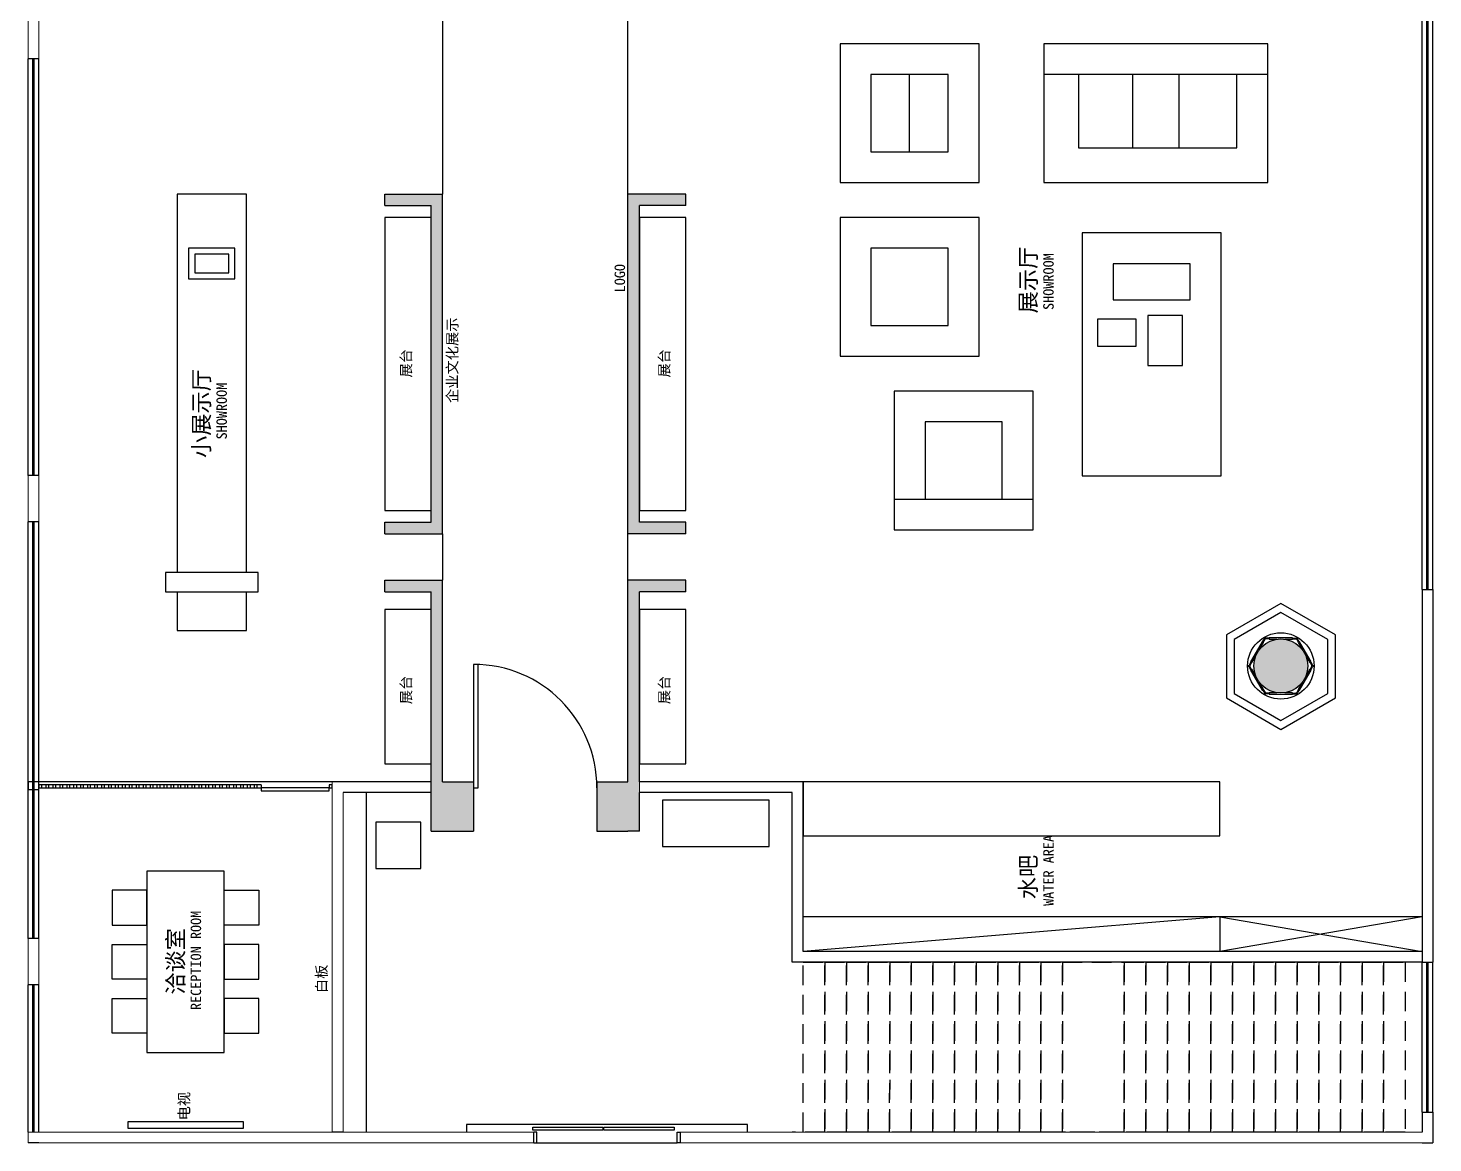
# Model space of a CAD drawing. Header units: millimetres. Extents: x 5625199 to 7433318, y -3316392 to -2552493.
# Drawn here: x 6169818 to 6188018, y -2655467 to -2641022 of the extents above; entities that cross this region are included whole.
import ezdxf

# ---------------------------------------------------------------- set-up
doc = ezdxf.new("R2010")
doc.units = ezdxf.units.MM
doc.linetypes.add('DASHEDX2', pattern=[38.1, 25.4, -12.7])
for name, color, linetype in [('250', 250, 'Continuous'), ('PL-固定家具', 155, 'Continuous'), ('PL-固定落地', 155, 'Continuous'), ('PL-文字标注', 2, 'Continuous'), ('PL-新建墙体', 5, 'Continuous'), ('PL-活动家具', 15, 'Continuous'), ('PL-门', 4, 'Continuous')]:
    doc.layers.add(name, color=color, linetype=linetype)
doc.styles.add('黑体', font='simhei.ttf')

msp = doc.modelspace()

# ---------------------------------------------------------------- hatches: boundary and pattern name
at = {"layer": 'PL-新建墙体'}
h = msp.add_hatch(dxfattribs=at)
h.set_pattern_fill('AR-B88', color=250, scale=0.5, angle=180)
h.set_pattern_definition([(180, (4007258.52, -8282773.3), (-4e-14, -101.6), []), (270, (4007258.515, -8282773.304), (50.8, -101.6), [101.6, -101.6])])
h.paths.add_polyline_path([(6175038.18, -2650926.74), (6175038.18, -2651426.74), (6175188.18, -2651426.74), (6175588.18, -2651426.72), (6175588.18, -2650786.74), (6175188.18, -2650786.74), (6175188.18, -2648175.61), (6174438.18, -2648175.61), (6174438.18, -2648325.61), (6175038.18, -2648325.61), (6175038.18, -2650786.74)])
h.paths.add_polyline_path([(6177588.18, -2651426.74), (6177738.18, -2651426.64), (6177738.18, -2650926.74), (6177738.18, -2650786.47), (6177738.18, -2648325.61), (6178338.18, -2648325.61), (6178338.18, -2648175.61), (6177588.18, -2648175.61), (6177588.18, -2650786.74), (6177188.18, -2650786.74), (6177188.18, -2651426.66)])
h.paths.add_polyline_path([(6177588.18, -2647575.61), (6178338.18, -2647575.61), (6178338.18, -2647425.61), (6177738.18, -2647425.61), (6177738.18, -2643321.99), (6178338.18, -2643321.99), (6178338.18, -2643171.99), (6177588.18, -2643171.99)])
h.paths.add_polyline_path([(6175188.18, -2643171.99), (6174438.18, -2643171.99), (6174438.18, -2643321.99), (6175038.18, -2643321.99), (6175038.18, -2647425.61), (6174438.18, -2647425.61), (6174438.18, -2647575.61), (6175188.18, -2647575.61)])
h.paths.add_polyline_path([(6175188.18, -2636326.71), (6174438.18, -2636326.71), (6174438.18, -2636476.71), (6175038.18, -2636476.71), (6175038.18, -2640621.99), (6174438.18, -2640621.99), (6174438.18, -2640771.99), (6175188.18, -2640771.99)])
h.paths.add_polyline_path([(6177588.18, -2640771.99), (6178338.18, -2640771.99), (6178338.18, -2640621.99), (6177738.18, -2640621.99), (6177738.18, -2636476.71), (6178338.18, -2636476.71), (6178338.18, -2636326.71), (6177588.18, -2636326.71)])
h.paths.add_polyline_path([(6169818.07, -2633757.35), (6169878.07, -2633757.35), (6169898.07, -2633757.35), (6169958.07, -2633757.35), (6169958.07, -2633157.35), (6170358.07, -2633157.35), (6170358.07, -2633007.35), (6169958.07, -2633007.35), (6169958.07, -2632886.76), (6169818.07, -2632886.76)])
h.paths.add_polyline_path([(6183871.62, -2634816.83, 1), (6183871.62, -2635516.83, 1)])
h.paths.add_polyline_path([(6186048.24, -2648936.76, 1), (6186048.24, -2649636.76, 1)])

# ---------------------------------------------------------------- linework, layer by layer
at = {"color": 250, "ltscale": 500}
for p, q in [((6187878.24, -2648294.04), (6187878.24, -2635839.92)), ((6188018.24, -2648294.04), (6188018.24, -2635839.92)), ((6169818.07, -2646818.86), (6169818.07, -2641418.86)), ((6169958.07, -2646818.86), (6169958.07, -2641418.86)), ((6169818.07, -2652818.86), (6169818.07, -2647418.86)), ((6169958.07, -2652818.86), (6169958.07, -2647418.86)), ((6187878.24, -2655067.19), (6187878.24, -2653126.76)), ((6188018.24, -2655067.19), (6188018.24, -2653126.76)), ((6169818.07, -2655326.76), (6169818.07, -2653418.86)), ((6169958.07, -2655326.76), (6169958.07, -2653418.86)), ((6176408.56, -2655466.87), (6178228.56, -2655466.87))]:
    msp.add_line(p, q, dxfattribs=at)
at = {"color": 3, "ltscale": 500}
for p, q in [((6187938.24, -2648294.04), (6187938.24, -2635839.92)), ((6187958.24, -2648294.04), (6187958.24, -2635839.92)), ((6169878.07, -2646818.86), (6169878.07, -2641418.86)), ((6169898.07, -2646818.86), (6169898.07, -2641418.86)), ((6169878.07, -2652818.86), (6169878.07, -2647418.86)), ((6169898.07, -2652818.86), (6169898.07, -2647418.86)), ((6187938.24, -2655067.19), (6187938.24, -2653126.76)), ((6187958.24, -2655067.19), (6187958.24, -2653126.76)), ((6169878.07, -2655326.76), (6169878.07, -2653418.86)), ((6169898.07, -2655326.76), (6169898.07, -2653418.86))]:
    msp.add_line(p, q, dxfattribs=at)
at = {"color": 255, "lineweight": 9}
for p, q in [((6169818.07, -2641418.86), (6169818.07, -2640818.86)), ((6169958.07, -2641418.86), (6169958.07, -2640818.86)), ((6169818.07, -2647418.86), (6169818.07, -2646818.86)), ((6169958.07, -2647418.86), (6169958.07, -2646818.86)), ((6169818.07, -2653418.86), (6169818.07, -2652818.86)), ((6169958.07, -2653418.86), (6169958.07, -2652818.86))]:
    msp.add_line(p, q, dxfattribs=at)
at = {"color": 255}
for p, q in [((6169958.07, -2641418.86), (6169818.07, -2641418.86)), ((6169958.07, -2646818.86), (6169818.07, -2646818.86)), ((6169958.07, -2647418.86), (6169818.07, -2647418.86)), ((6187878.24, -2648294.04), (6188018.24, -2648294.04)), ((6187878.24, -2648294.04), (6188018.24, -2648294.04)), ((6169958.07, -2652818.86), (6169818.07, -2652818.86)), ((6187878.24, -2653126.76), (6188018.24, -2653126.76)), ((6169958.07, -2653418.86), (6169818.07, -2653418.86)), ((6187878.24, -2655067.19), (6188018.24, -2655067.19))]:
    msp.add_line(p, q, dxfattribs=at)
at = {"ltscale": 500}
for p, q in [((6187878.24, -2648294.04), (6187878.24, -2653126.76)), ((6188018.24, -2648294.04), (6188018.24, -2653126.76)), ((6175038.18, -2650786.74), (6173758.07, -2650786.74)), ((6179858.29, -2650786.55), (6177738.18, -2650786.47)), ((6179858.29, -2652986.76), (6179858.29, -2650786.74)), ((6175038.18, -2650926.74), (6173898.07, -2650926.74)), ((6179718.66, -2650926.74), (6177738.18, -2650926.74)), ((6179718.66, -2653126.76), (6179718.66, -2650926.74)), ((6187878.24, -2655067.19), (6187878.24, -2655326.76)), ((6188018.24, -2655067.19), (6188018.24, -2655466.87)), ((6176368.56, -2655466.87), (6176368.56, -2655326.77)), ((6178268.56, -2655466.87), (6178268.56, -2655326.77)), ((6187878.24, -2655466.87), (6188018.24, -2655466.87))]:
    msp.add_line(p, q, dxfattribs=at)
at = {"lineweight": 9}
for p, q in [((6173758.07, -2650786.74), (6173758.07, -2653266.76)), ((6177738.18, -2650926.74), (6177738.18, -2650786.74)), ((6173898.07, -2650926.74), (6173898.07, -2653126.76)), ((6173898.07, -2655326.76), (6173898.07, -2653126.76)), ((6173758.07, -2655326.76), (6173758.07, -2653266.76)), ((6173758.07, -2653266.76), (6173758.07, -2653266.76))]:
    msp.add_line(p, q, dxfattribs=at)
at = {"lineweight": 18}
for p, q in [((6179858.29, -2650786.55), (6179858.29, -2652986.76)), ((6169818.07, -2655326.76), (6173758.07, -2655326.76)), ((6169818.07, -2655326.76), (6169818.07, -2655466.87)), ((6173898.07, -2655326.76), (6176368.56, -2655326.77)), ((6187878.24, -2655326.76), (6178268.56, -2655326.77)), ((6176368.56, -2655466.87), (6169958.07, -2655466.87)), ((6187878.24, -2655466.87), (6178268.56, -2655466.87))]:
    msp.add_line(p, q, dxfattribs=at)
for p, q in [((6187878.24, -2652986.76), (6179858.29, -2652986.76)), ((6187878.24, -2653126.76), (6179718.66, -2653126.76))]:
    msp.add_line(p, q)
at = {"color": 255, "ltscale": 500}
for p, q in [((6173898.07, -2655326.76), (6173758.07, -2655326.76)), ((6169958.07, -2655466.87), (6169818.07, -2655466.87))]:
    msp.add_line(p, q, dxfattribs=at)
at = {"color": 255, "linetype": 'DASHEDX2', "ltscale": 10}
msp.add_line((6187378.24, -2655326.76), (6179719.23, -2655326.76), dxfattribs=at)
at = {"color": 255, "lineweight": 18}
msp.add_line((6185157.67, -2655326.76), (6179719.23, -2655326.76), dxfattribs=at)
at = {"color": 250, "linetype": 'DASHEDX2', "ltscale": 10}
for points in [[(6179860.24, -2655326.76), (6179860.32, -2653126.76), (6180140.32, -2653126.76), (6180140.24, -2655326.76)], [(6180140.24, -2655326.76), (6180140.32, -2653126.76), (6180420.32, -2653126.76), (6180420.24, -2655326.76)], [(6180420.24, -2655326.76), (6180420.32, -2653126.76), (6180700.32, -2653126.76), (6180700.24, -2655326.76)], [(6180700.24, -2655326.76), (6180700.32, -2653126.76), (6180980.32, -2653126.76), (6180980.24, -2655326.76)], [(6180980.24, -2655326.76), (6180980.32, -2653126.76), (6181260.32, -2653126.76), (6181260.24, -2655326.76)], [(6181260.24, -2655326.76), (6181260.32, -2653126.76), (6181540.32, -2653126.76), (6181540.24, -2655326.76)], [(6181540.24, -2655326.76), (6181540.32, -2653126.76), (6181820.32, -2653126.76), (6181820.24, -2655326.76)], [(6181820.24, -2655326.76), (6181820.32, -2653126.76), (6182100.32, -2653126.76), (6182100.24, -2655326.76)], [(6182100.24, -2655326.76), (6182100.32, -2653126.76), (6182380.32, -2653126.76), (6182380.24, -2655326.76)], [(6182380.24, -2655326.76), (6182380.32, -2653126.76), (6182660.32, -2653126.76), (6182660.24, -2655326.76)], [(6182660.24, -2655326.76), (6182660.32, -2653126.76), (6182940.32, -2653126.76), (6182940.24, -2655326.76)], [(6182940.24, -2655326.76), (6182940.32, -2653126.76), (6183220.32, -2653126.76), (6183220.24, -2655326.76)], [(6183220.24, -2655326.76), (6183220.32, -2653126.76), (6184020.32, -2653126.76), (6184020.24, -2655326.76)], [(6184020.24, -2655326.76), (6184020.32, -2653126.76), (6184300.32, -2653126.76), (6184300.24, -2655326.76)], [(6184300.24, -2655326.76), (6184300.32, -2653126.76), (6184580.32, -2653126.76), (6184580.24, -2655326.76)], [(6184580.24, -2655326.76), (6184580.32, -2653126.76), (6184860.32, -2653126.76), (6184860.24, -2655326.76)], [(6184860.24, -2655326.76), (6184860.32, -2653126.76), (6185140.32, -2653126.76), (6185140.24, -2655326.76)], [(6185140.24, -2655326.76), (6185140.32, -2653126.76), (6185420.32, -2653126.76), (6185420.24, -2655326.76)], [(6185420.24, -2655326.76), (6185420.32, -2653126.76), (6185700.32, -2653126.76), (6185700.24, -2655326.76)], [(6185700.24, -2655326.76), (6185700.32, -2653126.76), (6185980.32, -2653126.76), (6185980.24, -2655326.76)], [(6185980.24, -2655326.76), (6185980.32, -2653126.76), (6186260.32, -2653126.76), (6186260.24, -2655326.76)], [(6186260.24, -2655326.76), (6186260.32, -2653126.76), (6186540.32, -2653126.76), (6186540.24, -2655326.76)], [(6186540.24, -2655326.76), (6186540.32, -2653126.76), (6186820.32, -2653126.76), (6186820.24, -2655326.76)], [(6186820.24, -2655326.76), (6186820.32, -2653126.76), (6187100.32, -2653126.76), (6187100.24, -2655326.76)], [(6187100.24, -2655326.76), (6187100.32, -2653126.76), (6187380.32, -2653126.76), (6187380.24, -2655326.76)], [(6187380.24, -2655326.76), (6187380.32, -2653126.76), (6187660.32, -2653126.76), (6187660.24, -2655326.76)]]:
    msp.add_lwpolyline(points, close=True, dxfattribs=at)
at = {"ltscale": 500}
for points in [[(6176368.56, -2655466.87), (6176408.56, -2655466.87), (6176408.56, -2655326.87), (6176368.56, -2655326.87)], [(6178268.56, -2655466.87), (6178228.56, -2655466.87), (6178228.56, -2655326.87), (6178268.56, -2655326.87)]]:
    msp.add_lwpolyline(points, dxfattribs=at)
at = {"layer": '250', "ltscale": 500}
for p, q in [((6175188.18, -2640771.99), (6175188.18, -2643171.99)), ((6177588.18, -2643171.99), (6177588.18, -2640771.99)), ((6175188.18, -2647575.61), (6175188.18, -2648175.61)), ((6177588.18, -2648175.61), (6177588.18, -2647575.61))]:
    msp.add_line(p, q, dxfattribs=at)
at = {"layer": 'PL-固定家具', "color": 8}
for p, q in [((6185810.31, -2648976.04), (6185834.46, -2648936.47)), ((6185818.85, -2648981.25), (6185843, -2648941.68)), ((6185898.12, -2648925.35), (6185851.78, -2648926.48)), ((6185898.36, -2648935.35), (6185852.02, -2648936.47)), ((6186198.12, -2648935.35), (6186244.46, -2648936.47)), ((6186198.36, -2648925.35), (6186244.71, -2648926.48)), ((6186277.64, -2648981.25), (6186253.49, -2648941.68)), ((6186286.17, -2648976.04), (6186262.02, -2648936.47)), ((6185660.19, -2649236.06), (6185638, -2649276.76)), ((6185660.19, -2649337.45), (6185638, -2649296.75)), ((6185668.97, -2649240.85), (6185646.78, -2649281.55)), ((6185668.97, -2649332.66), (6185646.78, -2649291.97)), ((6186427.51, -2649240.85), (6186449.71, -2649281.55)), ((6186427.51, -2649332.66), (6186449.71, -2649291.97)), ((6186436.29, -2649236.06), (6186458.49, -2649276.76)), ((6186436.29, -2649337.45), (6186458.49, -2649296.75)), ((6185810.31, -2649597.47), (6185834.46, -2649637.04)), ((6185818.85, -2649592.26), (6185843, -2649631.83)), ((6185898.12, -2649648.17), (6185851.78, -2649647.04)), ((6185898.36, -2649638.17), (6185852.02, -2649637.04)), ((6186198.12, -2649638.17), (6186244.46, -2649637.04)), ((6186198.36, -2649648.17), (6186244.71, -2649647.04)), ((6186277.64, -2649592.26), (6186253.49, -2649631.83)), ((6186286.17, -2649597.47), (6186262.02, -2649637.04))]:
    msp.add_line(p, q, dxfattribs=at)
at = {"layer": 'PL-固定家具', "ltscale": 500}
for p, q in [((6172837.96, -2650826.74), (6169957.96, -2650826.74)), ((6172838.07, -2650826.74), (6172838.07, -2650866.74)), ((6169957.96, -2650866.74), (6172838.07, -2650866.74))]:
    msp.add_line(p, q, dxfattribs=at)
at = {"layer": 'PL-固定家具'}
msp.add_line((6174198.07, -2650926.74), (6174198.07, -2655326.76), dxfattribs=at)
at = {"layer": 'PL-固定家具', "color": 8}
for points in [[(6185773.24, -2649070.25), (6185823.24, -2648983.65), (6185805.92, -2648973.65), (6185655.92, -2649233.46), (6185673.24, -2649243.46), (6185723.24, -2649156.85)], [(6186098.24, -2648940.35), (6186198.24, -2648940.35), (6186198.24, -2648920.35), (6185898.24, -2648920.35), (6185898.24, -2648940.35), (6185998.24, -2648940.35)], [(6186373.24, -2649156.85), (6186423.24, -2649243.46), (6186440.56, -2649233.46), (6186290.56, -2648973.65), (6186273.24, -2648983.65), (6186323.24, -2649070.25)], [(6185723.24, -2649416.66), (6185673.24, -2649330.06), (6185655.92, -2649340.06), (6185805.92, -2649599.87), (6185823.24, -2649589.87), (6185773.24, -2649503.26)], [(6186323.24, -2649503.26), (6186273.24, -2649589.87), (6186290.56, -2649599.87), (6186440.56, -2649340.06), (6186423.24, -2649330.06), (6186373.24, -2649416.66)], [(6185998.24, -2649633.17), (6185898.24, -2649633.17), (6185898.24, -2649653.17), (6186198.24, -2649653.17), (6186198.24, -2649633.17), (6186098.24, -2649633.17)]]:
    msp.add_lwpolyline(points, dxfattribs=at)
at = {"layer": 'PL-固定家具', "color": 250, "ltscale": 500}
for points in [[(6169997.96, -2650866.74), (6169997.96, -2650826.74), (6169957.96, -2650826.74), (6169957.96, -2650866.74)], [(6170087.96, -2650866.74), (6170087.96, -2650826.74), (6170047.96, -2650826.74), (6170047.96, -2650866.74)], [(6170177.96, -2650866.74), (6170177.96, -2650826.74), (6170137.96, -2650826.74), (6170137.96, -2650866.74)], [(6170267.96, -2650866.74), (6170267.96, -2650826.74), (6170227.96, -2650826.74), (6170227.96, -2650866.74)], [(6170357.96, -2650866.74), (6170357.96, -2650826.74), (6170317.96, -2650826.74), (6170317.96, -2650866.74)], [(6170447.96, -2650866.74), (6170447.96, -2650826.74), (6170407.96, -2650826.74), (6170407.96, -2650866.74)], [(6170537.96, -2650866.74), (6170537.96, -2650826.74), (6170497.96, -2650826.74), (6170497.96, -2650866.74)], [(6170627.96, -2650866.74), (6170627.96, -2650826.74), (6170587.96, -2650826.74), (6170587.96, -2650866.74)], [(6170717.96, -2650866.74), (6170717.96, -2650826.74), (6170677.96, -2650826.74), (6170677.96, -2650866.74)], [(6170807.96, -2650866.74), (6170807.96, -2650826.74), (6170767.96, -2650826.74), (6170767.96, -2650866.74)], [(6170897.96, -2650866.74), (6170897.96, -2650826.74), (6170857.96, -2650826.74), (6170857.96, -2650866.74)], [(6170987.96, -2650866.74), (6170987.96, -2650826.74), (6170947.96, -2650826.74), (6170947.96, -2650866.74)], [(6171077.96, -2650866.74), (6171077.96, -2650826.74), (6171037.96, -2650826.74), (6171037.96, -2650866.74)], [(6171167.96, -2650866.74), (6171167.96, -2650826.74), (6171127.96, -2650826.74), (6171127.96, -2650866.74)], [(6171257.96, -2650866.74), (6171257.96, -2650826.74), (6171217.96, -2650826.74), (6171217.96, -2650866.74)], [(6171347.96, -2650866.74), (6171347.96, -2650826.74), (6171307.96, -2650826.74), (6171307.96, -2650866.74)], [(6171437.96, -2650866.74), (6171437.96, -2650826.74), (6171397.96, -2650826.74), (6171397.96, -2650866.74)], [(6171527.96, -2650866.74), (6171527.96, -2650826.74), (6171487.96, -2650826.74), (6171487.96, -2650866.74)], [(6171617.96, -2650866.74), (6171617.96, -2650826.74), (6171577.96, -2650826.74), (6171577.96, -2650866.74)], [(6171707.96, -2650866.74), (6171707.96, -2650826.74), (6171667.96, -2650826.74), (6171667.96, -2650866.74)], [(6171797.96, -2650866.74), (6171797.96, -2650826.74), (6171757.96, -2650826.74), (6171757.96, -2650866.74)], [(6171887.96, -2650866.74), (6171887.96, -2650826.74), (6171847.96, -2650826.74), (6171847.96, -2650866.74)], [(6171977.96, -2650866.74), (6171977.96, -2650826.74), (6171937.96, -2650826.74), (6171937.96, -2650866.74)], [(6172067.96, -2650866.74), (6172067.96, -2650826.74), (6172027.96, -2650826.74), (6172027.96, -2650866.74)], [(6172157.96, -2650866.74), (6172157.96, -2650826.74), (6172117.96, -2650826.74), (6172117.96, -2650866.74)], [(6172247.96, -2650866.74), (6172247.96, -2650826.74), (6172207.96, -2650826.74), (6172207.96, -2650866.74)], [(6172337.96, -2650866.74), (6172337.96, -2650826.74), (6172297.96, -2650826.74), (6172297.96, -2650866.74)], [(6172427.96, -2650866.74), (6172427.96, -2650826.74), (6172387.96, -2650826.74), (6172387.96, -2650866.74)], [(6172517.96, -2650866.74), (6172517.96, -2650826.74), (6172477.96, -2650826.74), (6172477.96, -2650866.74)], [(6172607.96, -2650866.74), (6172607.96, -2650826.74), (6172567.96, -2650826.74), (6172567.96, -2650866.74)], [(6172697.96, -2650866.74), (6172697.96, -2650826.74), (6172657.96, -2650826.74), (6172657.96, -2650866.74)], [(6172787.96, -2650866.74), (6172787.96, -2650826.74), (6172747.96, -2650826.74), (6172747.96, -2650866.74)]]:
    msp.add_lwpolyline(points, close=True, dxfattribs=at)
at = {"layer": 'PL-固定家具', "ltscale": 500}
msp.add_lwpolyline([(6173757.96, -2650866.74), (6173757.96, -2650826.74), (6173717.96, -2650826.74), (6173717.96, -2650866.74)], close=True, dxfattribs=at)
at = {"layer": 'PL-固定家具', "color": 250}
msp.add_circle((6186048.24, -2649286.76), 430, dxfattribs=at)
at = {"layer": 'PL-固定家具'}
for centre in [(6185843.24, -2648931.69), (6186253.24, -2648931.69), (6185638.24, -2649286.76), (6186458.24, -2649286.76), (6185843.24, -2649641.83), (6186253.24, -2649641.83)]:
    msp.add_circle(centre, 10, dxfattribs=at)
at = {"layer": 'PL-固定落地', "color": 8, "ltscale": 500}
msp.add_line((6173758.07, -2650786.74), (6169958.07, -2650786.74), dxfattribs=at)
at = {"layer": 'PL-固定落地'}
for p, q in [((6187878.24, -2652536.76), (6179858.29, -2652536.76)), ((6185258.29, -2652536.76), (6185258.29, -2652986.76))]:
    msp.add_line(p, q, dxfattribs=at)
at = {"layer": 'PL-固定落地', "color": 250}
for p, q in [((6185258.29, -2652536.76), (6179858.29, -2652986.76)), ((6185258.29, -2652536.76), (6187878.24, -2652986.76)), ((6187878.24, -2652536.76), (6185258.29, -2652986.76))]:
    msp.add_line(p, q, dxfattribs=at)
at = {"layer": 'PL-新建墙体'}
for p, q in [((6174438.18, -2643321.99), (6174438.18, -2643171.99)), ((6174438.18, -2643171.99), (6175188.18, -2643171.99)), ((6175188.18, -2647575.61), (6175188.18, -2643171.99)), ((6177588.18, -2647575.61), (6177588.18, -2643171.99)), ((6178338.18, -2643171.99), (6177588.18, -2643171.99)), ((6178338.18, -2643321.99), (6178338.18, -2643171.99)), ((6174438.18, -2643321.99), (6175038.18, -2643321.99)), ((6175038.18, -2647425.61), (6175038.18, -2643321.99)), ((6177738.18, -2647425.61), (6177738.18, -2643321.99)), ((6178338.18, -2643321.99), (6177738.18, -2643321.99)), ((6174438.18, -2647425.61), (6175038.18, -2647425.61)), ((6174438.18, -2647575.61), (6174438.18, -2647425.61)), ((6174438.18, -2647575.61), (6175188.18, -2647575.61)), ((6178338.18, -2647575.61), (6177588.18, -2647575.61)), ((6178338.18, -2647425.61), (6177738.18, -2647425.61)), ((6178338.18, -2647575.61), (6178338.18, -2647425.61)), ((6174438.18, -2648325.61), (6174438.18, -2648175.61)), ((6174438.18, -2648175.61), (6175188.18, -2648175.61)), ((6175188.18, -2650786.74), (6175188.18, -2648175.61)), ((6177588.18, -2650786.74), (6177588.18, -2648175.61)), ((6178338.18, -2648175.61), (6177588.18, -2648175.61)), ((6178338.18, -2648325.61), (6178338.18, -2648175.61)), ((6174438.18, -2648325.61), (6175038.18, -2648325.61)), ((6175038.18, -2651426.74), (6175038.18, -2648325.61)), ((6177738.18, -2650786.47), (6177738.18, -2648325.61)), ((6178338.18, -2648325.61), (6177738.18, -2648325.61)), ((6175188.18, -2650786.74), (6175588.18, -2650786.74)), ((6175588.18, -2650786.74), (6175588.18, -2651426.72)), ((6177188.18, -2650786.74), (6177588.18, -2650786.74)), ((6177188.18, -2650786.74), (6177188.18, -2651426.67)), ((6177738.18, -2651426.64), (6177738.18, -2650926.74)), ((6175038.18, -2651426.74), (6175188.18, -2651426.74)), ((6175188.18, -2651426.74), (6175588.18, -2651426.72)), ((6177188.18, -2651426.66), (6177588.18, -2651426.64)), ((6177738.18, -2651426.64), (6177588.18, -2651426.74))]:
    msp.add_line(p, q, dxfattribs=at)
msp.add_lwpolyline([(6169958.07, -2650886.74), (6169958.07, -2650786.74), (6169818.07, -2650786.74), (6169818.07, -2650886.74)], close=True, dxfattribs=at)
msp.add_circle((6186048.24, -2649286.76), 350, dxfattribs=at)
at = {"layer": 'PL-活动家具', "color": 250}
for p, q in [((6181238.18, -2642624.35), (6181238.18, -2641624.35)), ((6185878.24, -2641624.35), (6182978.24, -2641624.35)), ((6183428.24, -2641624.35), (6183428.24, -2642574.35)), ((6184128.24, -2641624.35), (6184128.24, -2642574.35)), ((6184728.24, -2641624.35), (6184728.24, -2642574.35)), ((6185478.24, -2642574.35), (6185478.24, -2641624.35)), ((6183428.24, -2642574.35), (6185478.24, -2642574.35)), ((6182438.18, -2646124.35), (6181438.18, -2646124.35)), ((6181438.18, -2646124.35), (6181438.18, -2647124.35)), ((6182438.18, -2647124.35), (6182438.18, -2646124.35)), ((6181038.18, -2647124.35), (6182838.18, -2647124.35))]:
    msp.add_line(p, q, dxfattribs=at)
at = {"layer": 'PL-活动家具', "color": 8}
for points in [[(6182138.18, -2643024.35), (6182138.18, -2641224.35), (6180338.18, -2641224.35), (6180338.18, -2643024.35)], [(6185878.24, -2643024.35), (6185878.24, -2641224.35), (6182978.24, -2641224.35), (6182978.24, -2643024.35)], [(6182138.18, -2645274.35), (6182138.18, -2643474.35), (6180338.18, -2643474.35), (6180338.18, -2645274.35)], [(6185273.93, -2646824.35), (6185273.93, -2643674.35), (6183473.93, -2643674.35), (6183473.93, -2646824.35)], [(6182838.18, -2647524.35), (6182838.18, -2645724.35), (6181038.18, -2645724.35), (6181038.18, -2647524.35)], [(6170908.07, -2652643.86), (6171358.07, -2652643.86), (6171358.07, -2652193.86), (6170908.07, -2652193.86)], [(6172808.07, -2652643.86), (6172358.07, -2652643.86), (6172358.07, -2652193.86), (6172808.07, -2652193.86)], [(6170908.07, -2652893.86), (6171358.07, -2652893.86), (6171358.07, -2653343.86), (6170908.07, -2653343.86)], [(6172808.07, -2652893.86), (6172358.07, -2652893.86), (6172358.07, -2653343.86), (6172808.07, -2653343.86)], [(6170908.07, -2653593.86), (6171358.07, -2653593.86), (6171358.07, -2654043.86), (6170908.07, -2654043.86)], [(6172808.07, -2653593.86), (6172358.07, -2653593.86), (6172358.07, -2654043.86), (6172808.07, -2654043.86)]]:
    msp.add_lwpolyline(points, close=True, dxfattribs=at)
at = {"layer": 'PL-活动家具', "color": 250}
for points in [[(6181738.18, -2642624.35), (6181738.18, -2641624.35), (6180738.18, -2641624.35), (6180738.18, -2642624.35)], [(6181738.18, -2644874.35), (6181738.18, -2643874.35), (6180738.18, -2643874.35), (6180738.18, -2644874.35)], [(6172418.12, -2644191.99), (6172418.12, -2643951.99), (6171978.12, -2643951.99), (6171978.12, -2644191.99)], [(6184873.93, -2644544.35), (6184873.93, -2644074.35), (6183873.93, -2644074.35), (6183873.93, -2644544.35)], [(6184173.93, -2645144.35), (6184173.93, -2644794.35), (6183673.93, -2644794.35), (6183673.93, -2645144.35)], [(6184773.93, -2645394.35), (6184773.93, -2644744.35), (6184323.93, -2644744.35), (6184323.93, -2645394.35)]]:
    msp.add_lwpolyline(points, close=True, dxfattribs=at)
at = {"layer": 'PL-活动家具'}
for points in [[(6172648.12, -2648075.61), (6172648.12, -2643171.99), (6171748.12, -2643171.99), (6171748.12, -2648075.61)], [(6171748.12, -2648325.61), (6171748.12, -2648825.61), (6172648.12, -2648825.61), (6172648.12, -2648325.61)]]:
    msp.add_lwpolyline(points, dxfattribs=at)
for points in [[(6175038.18, -2647273.8), (6175038.18, -2643473.8), (6174438.18, -2643473.8), (6174438.18, -2647273.8)], [(6178338.18, -2647273.8), (6178338.18, -2643473.8), (6177738.18, -2643473.8), (6177738.18, -2647273.8)], [(6172498.12, -2644271.99), (6172498.12, -2643871.99), (6171898.12, -2643871.99), (6171898.12, -2644271.99)], [(6171598.12, -2648325.61), (6172798.12, -2648325.61), (6172798.12, -2648075.61), (6171598.12, -2648075.61)], [(6185342.43, -2649700.48), (6186048.65, -2650108.21), (6186754.87, -2649700.48), (6186754.87, -2648885.01), (6186048.65, -2648477.27), (6185342.43, -2648885.01)], [(6175038.18, -2650556.04), (6175038.18, -2648556.04), (6174438.18, -2648556.04), (6174438.18, -2650556.04)], [(6178338.18, -2650556.04), (6178338.18, -2648556.04), (6177738.18, -2648556.04), (6177738.18, -2650556.04)], [(6185442.43, -2649642.74), (6186048.65, -2649992.74), (6186654.87, -2649642.74), (6186654.87, -2648942.74), (6186048.65, -2648592.74), (6185442.43, -2648942.74)], [(6179858.29, -2651486.55), (6185258.29, -2651486.55), (6185258.29, -2650786.55), (6179858.29, -2650786.55)], [(6178038.18, -2651626.74), (6179418.66, -2651626.74), (6179418.66, -2651026.74), (6178038.18, -2651026.74)], [(6174324.8, -2651909.89), (6174905.28, -2651909.89), (6174905.28, -2651309.89), (6174324.8, -2651309.89)], [(6172358.07, -2654293.86), (6172358.07, -2651943.86), (6171358.07, -2651943.86), (6171358.07, -2654293.86)], [(6171108.07, -2655273.86), (6172608.07, -2655273.86), (6172608.07, -2655193.86), (6171108.07, -2655193.86)]]:
    msp.add_lwpolyline(points, close=True, dxfattribs=at)
at = {"layer": 'PL-门', "color": 250, "ltscale": 500}
for p, q in [((6179138.56, -2655226.8), (6175498.56, -2655226.8)), ((6175498.56, -2655226.8), (6175498.56, -2655326.77)), ((6179138.56, -2655326.87), (6179138.56, -2655226.8))]:
    msp.add_line(p, q, dxfattribs=at)
at = {"layer": 'PL-门'}
for points in [[(6175648.18, -2649266.74), (6175588.18, -2649266.74), (6175588.18, -2650866.74), (6175648.18, -2650866.74)], [(6173717.96, -2650866.74), (6172837.96, -2650866.74), (6172837.96, -2650906.74), (6173717.96, -2650906.74)]]:
    msp.add_lwpolyline(points, close=True, dxfattribs=at)
at = {"layer": 'PL-门', "color": 4, "ltscale": 500}
for points in [[(6176355.75, -2655263.3), (6177265.75, -2655263.3), (6177265.75, -2655303.3), (6176355.75, -2655303.3)], [(6177279.06, -2655263.74), (6178189.06, -2655263.74), (6178189.06, -2655303.74), (6177279.06, -2655303.74)]]:
    msp.add_lwpolyline(points, close=True, dxfattribs=at)
at = {"layer": 'PL-门', "color": 250}
msp.add_arc((6175588.18, -2650866.74), 1600, 0, 90, dxfattribs=at)

# ---------------------------------------------------------------- texts
at = {"layer": 'PL-文字标注', "color": 2, "style": '黑体'}
for s, height, p in [('展示厅', 211.2, (6182879.52, -2644718.31)), ('LOGO', 135.168, (6177551.9, -2644446.38)), ('SHOWROOM', 135.168, (6183105.14, -2644674.03)), ('企业文化展示', 135.168, (6175381.09, -2645878.76)), ('展台', 135.168, (6174782.77, -2645548.93)), ('展台', 135.168, (6178127.35, -2645548.93)), ('小展示厅', 211.2, (6172167.84, -2646592.09)), ('SHOWROOM', 135.168, (6172393.46, -2646352.21)), ('展台', 135.168, (6174782.77, -2649782.11)), ('展台', 135.168, (6178127.35, -2649782.11)), ('WATER AREA', 135.168, (6183105.14, -2652395.65)), ('水吧', 211.2, (6182879.52, -2652310.78)), ('RECEPTION ROOM', 135.168, (6172059.64, -2653745.97)), ('洽谈室', 211.2, (6171834.02, -2653546.4)), ('白板', 135.168, (6173687.42, -2653525.79)), ('电视', 135.168, (6171906.99, -2655174.96))]:
    msp.add_text(s, height=height, rotation=90, dxfattribs=at).set_placement(p)

doc.saveas('drawing.dxf')
